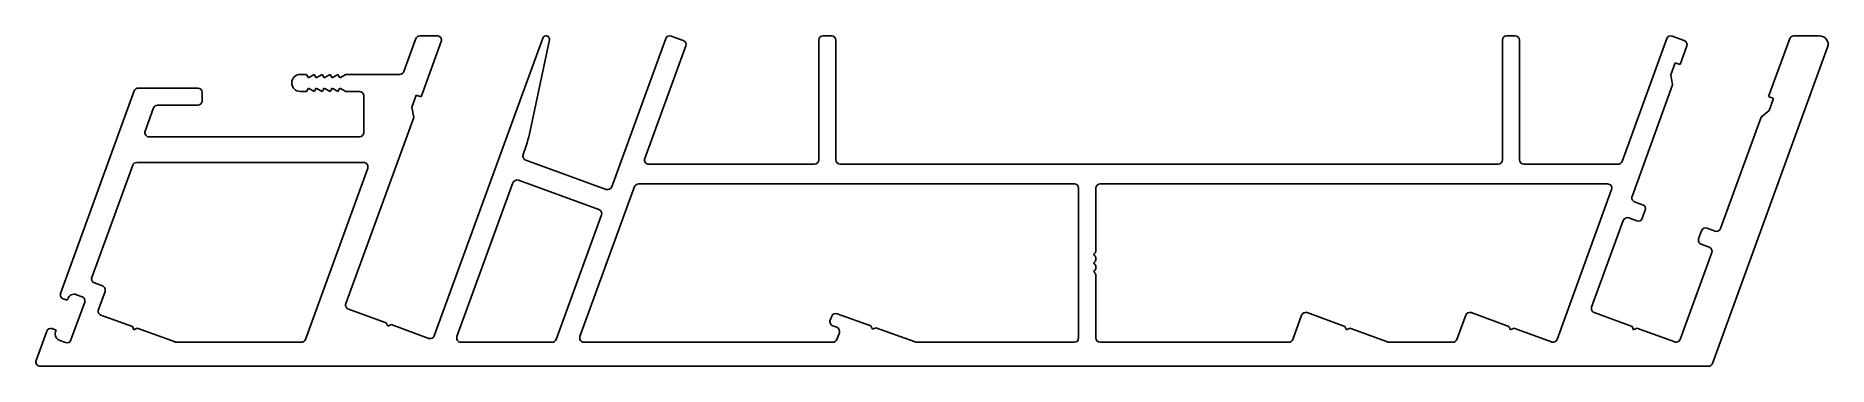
# Model space of a CAD drawing. Extents: x -96 to 113, y 1 to 39.
import ezdxf

# ---------------------------------------------------------------- set-up
doc = ezdxf.new("R2010")
doc.units = 0
doc.layers.add('1', color=7, linetype='CONTINUOUS')
doc.layers.add('KONTUR', color=7, linetype='CONTINUOUS')

msp = doc.modelspace()

# ---------------------------------------------------------------- linework, layer by layer
at = {"layer": '1', "color": 7}
for p, q in [((27.94, 21.36), (27.94, 13.97)), ((87.69, 21.86), (28.44, 21.86)), ((81.79, 3.69), (88.16, 21.19)), ((27.86, 13.79), (27.69, 13.62)), ((27.69, 13.61), (27.86, 13.44)), ((27.86, 12.79), (27.69, 12.62)), ((27.69, 12.61), (27.86, 12.44)), ((27.94, 13.97), (27.94, 13.97)), ((27.94, 13.26), (27.94, 12.97)), ((27.94, 12.97), (27.94, 13.26)), ((27.94, 13.26), (27.94, 12.97)), ((27.94, 12.97), (27.94, 13.26)), ((27.94, 13.26), (27.94, 12.97)), ((27.86, 11.79), (27.69, 11.62)), ((27.69, 11.61), (27.86, 11.44)), ((27.94, 12.26), (27.94, 11.97)), ((27.94, 11.26), (27.94, 3.86)), ((50.93, 3.69), (51.96, 6.52)), ((52.6, 6.82), (57.02, 5.21)), ((70.09, 3.69), (71.12, 6.52)), ((71.76, 6.82), (76.17, 5.21)), ((57.02, 5.21), (57.2, 4.82)), ((57.2, 4.82), (57.58, 5)), ((57.58, 5), (62, 3.4)), ((76.17, 5.21), (76.35, 4.82)), ((76.35, 4.82), (76.74, 5)), ((76.74, 5), (81.15, 3.4)), ((28.44, 3.36), (50.46, 3.36)), ((62.17, 3.36), (69.62, 3.36))]:
    msp.add_line(p, q, dxfattribs=at)
for centre, radius, start, end in [((28.44, 21.36), 0.5, 90, 180), ((87.69, 21.36), 0.5, 340, 90), ((27.7, 13.61), 0.008, 135, 225), ((27.7, 12.61), 0.008, 135, 225), ((27.69, 13.97), 0.25, 315, 360), ((27.69, 13.26), 0.25, 0, 45), ((27.69, 12.97), 0.25, 315, 0), ((27.7, 11.62), 0.008, 135, 225), ((27.69, 12.26), 0.25, 360, 45), ((27.69, 11.97), 0.25, 315, 360), ((27.69, 11.26), 0.25, 0, 45), ((52.43, 6.35), 0.5, 70, 160), ((71.59, 6.35), 0.5, 70, 160), ((28.44, 3.86), 0.5, 180, 270), ((50.46, 3.86), 0.5, 270, 340), ((62.17, 3.86), 0.5, 250, 270), ((69.62, 3.86), 0.5, 270, 340), ((81.32, 3.86), 0.5, 250, 340)]:
    msp.add_arc(centre, radius, start, end, dxfattribs=at)
at = {"layer": 'KONTUR', "color": 7}
for p, q in [((-51.42, 38.84), (-52.82, 34.99)), ((-48.93, 39.16), (-50.95, 39.16)), ((-50.81, 32.02), (-48.46, 38.49)), ((-36.6, 38.9), (-49.27, 4.11)), ((-38.09, 28.08), (-35.84, 38.68)), ((-22.26, 38.84), (-28.56, 21.52)), ((-24.7, 24.84), (-19.91, 37.98)), ((-20.21, 38.62), (-21.62, 39.13)), ((-4.4, 38.66), (-4.4, 24.66)), ((-2.9, 39.16), (-3.9, 39.16)), ((-2.4, 24.66), (-2.4, 38.66)), ((75.4, 38.66), (75.4, 24.66)), ((76.9, 39.16), (75.9, 39.16)), ((77.4, 24.66), (77.4, 38.66)), ((94.59, 38.84), (89.37, 24.49)), ((96.64, 38.62), (95.23, 39.13)), ((96.15, 35.82), (96.93, 37.98)), ((99.93, 0.89), (113.37, 37.82)), ((108.95, 38.84), (106.48, 32.06)), ((112.43, 39.16), (109.42, 39.16)), ((95.07, 34.62), (95.58, 36.02)), ((95.58, 36.02), (96.15, 35.82)), ((-64.2, 34.66), (-64.91, 34.66)), ((-63.97, 34.26), (-64.2, 34.66)), ((-63.28, 34.66), (-63.97, 34.26)), ((-63.05, 34.26), (-63.28, 34.66)), ((-62.36, 34.66), (-63.05, 34.26)), ((-62.13, 34.26), (-62.36, 34.66)), ((-61.44, 34.66), (-62.13, 34.26)), ((-61.21, 34.26), (-61.44, 34.66)), ((-60.52, 34.66), (-61.21, 34.26)), ((-60.29, 34.26), (-60.52, 34.66)), ((-59.59, 34.66), (-60.29, 34.26)), ((-53.29, 34.66), (-59.59, 34.66)), ((95.28, 33.43), (95.07, 34.62)), ((-84.29, 32.74), (-92.9, 9.07)), ((-76.87, 33.06), (-83.82, 33.06)), ((-76.37, 31.56), (-76.37, 32.56)), ((-64.91, 32.66), (-64.2, 32.66)), ((-64.2, 32.66), (-63.97, 33.06)), ((-63.97, 33.06), (-63.28, 32.67)), ((-63.28, 32.67), (-63.05, 33.06)), ((-63.05, 33.06), (-62.36, 32.67)), ((-62.36, 32.67), (-62.13, 33.06)), ((-62.13, 33.06), (-61.44, 32.67)), ((-61.44, 32.67), (-61.21, 33.06)), ((-61.21, 33.06), (-60.52, 32.67)), ((-60.52, 32.67), (-60.29, 33.06)), ((-60.29, 33.06), (-59.59, 32.66)), ((-59.59, 32.66), (-58.01, 32.66)), ((-57.51, 32.16), (-57.51, 27.86)), ((-51.89, 30.82), (-51.38, 32.23)), ((-51.38, 32.23), (-50.81, 32.02)), ((90.54, 20.41), (95.28, 33.43)), ((106.48, 32.06), (107.05, 31.85)), ((107.05, 31.85), (106.54, 30.44)), ((-83.02, 28.04), (-82.04, 30.74)), ((-81.57, 31.06), (-76.87, 31.06)), ((-59.6, 7.87), (-51.68, 29.64)), ((-51.68, 29.64), (-51.89, 30.82)), ((105.62, 29.67), (100.88, 16.65)), ((106.54, 30.44), (105.62, 29.67)), ((-58.01, 27.36), (-82.55, 27.36)), ((-84.48, 24.04), (-89.25, 10.93)), ((-57.51, 24.36), (-84.01, 24.36)), ((-64.32, 3.69), (-57.04, 23.69)), ((-29.21, 21.22), (-38.6, 24.64)), ((-4.9, 24.16), (-24.23, 24.16)), ((74.9, 24.16), (-1.9, 24.16)), ((88.9, 24.16), (77.9, 24.16)), ((-40.1, 21.99), (-46.63, 4.04)), ((-30.06, 18.87), (-39.46, 22.29)), ((-32.27, 4.04), (-25.9, 21.54)), ((-25.43, 21.86), (25.44, 21.86)), ((25.94, 21.36), (25.94, 3.86)), ((91.78, 19.43), (90.84, 19.77)), ((-35.05, 3.69), (-29.76, 18.23)), ((85.82, 7.46), (89.51, 17.59)), ((90.15, 17.89), (91.09, 17.55)), ((91.73, 17.85), (92.08, 18.79)), ((98.65, 16.39), (98.31, 15.45)), ((98.61, 14.81), (99.55, 14.47)), ((100.23, 16.35), (99.29, 16.69)), ((99.85, 13.83), (96.16, 3.69)), ((-92.6, 8.43), (-92.13, 8.26)), ((-92.13, 8.26), (-92.06, 8.45)), ((-91.04, 8.92), (-90.38, 8.68)), ((-88.95, 10.29), (-88.01, 9.95)), ((-87.71, 9.31), (-88.48, 7.18)), ((-90.08, 8.04), (-91.69, 3.63)), ((-88.18, 6.54), (-84.52, 5.21)), ((-54.89, 5.62), (-59.3, 7.23)), ((-2.88, 6.41), (-3.06, 5.94)), ((1.7, 5.27), (-2.24, 6.7)), ((90.54, 5.21), (86.12, 6.82)), ((-94.51, 4.65), (-95.75, 1.24)), ((-93.4, 4.78), (-93.87, 4.95)), ((-93.47, 4.59), (-93.4, 4.78)), ((-84.52, 5.21), (-84.34, 4.82)), ((-84.34, 4.82), (-83.95, 5)), ((-83.95, 5), (-79.54, 3.4)), ((-54.71, 5.24), (-54.89, 5.62)), ((-54.32, 5.42), (-54.71, 5.24)), ((-49.91, 3.81), (-54.32, 5.42)), ((-2.76, 5.29), (-2.29, 5.12)), ((-1.99, 4.48), (-2.28, 3.69)), ((1.88, 4.88), (1.7, 5.27)), ((2.27, 5.06), (1.88, 4.88)), ((6.85, 3.4), (2.27, 5.06)), ((90.72, 4.82), (90.54, 5.21)), ((91.1, 5), (90.72, 4.82)), ((95.52, 3.4), (91.1, 5)), ((-92.33, 3.33), (-92.99, 3.57)), ((-79.37, 3.36), (-64.79, 3.36)), ((-46.16, 3.36), (-35.52, 3.36)), ((-2.75, 3.36), (-31.8, 3.36)), ((25.44, 3.36), (7.02, 3.36)), ((-95.28, 0.56), (99.46, 0.56))]:
    msp.add_line(p, q, dxfattribs=at)
for centre, radius, start, end in [((-50.95, 38.66), 0.5, 90, 160), ((-48.93, 38.66), 0.5, 340, 90), ((-36.23, 38.76), 0.4, 347.2438, 160), ((-21.79, 38.66), 0.5, 70, 160), ((-20.38, 38.15), 0.5, 340, 70), ((-3.9, 38.66), 0.5, 90, 180), ((-2.9, 38.66), 0.5, 0, 90), ((75.9, 38.66), 0.5, 90, 180), ((76.9, 38.66), 0.5, 0, 90), ((95.06, 38.66), 0.5, 70, 160), ((96.46, 38.15), 0.5, 340, 70), ((109.42, 38.66), 0.5, 90, 160), ((112.43, 38.16), 1, 340, 90), ((-64.91, 33.66), 1, 90, 270), ((-53.29, 35.16), 0.5, 270, 340), ((-83.82, 32.56), 0.5, 90, 160), ((-76.87, 32.56), 0.5, 360, 90), ((-76.87, 31.56), 0.5, 270, 0), ((-58.01, 32.16), 0.5, 0, 90), ((-81.57, 30.56), 0.5, 90, 160), ((-82.55, 27.86), 0.5, 160, 270), ((-58.01, 27.86), 0.5, 270, 0), ((-57.65, 32.24), 20, 339.6547, 348), ((-38.43, 25.11), 0.5, 159.6547, 250), ((-84.01, 23.86), 0.5, 90, 160), ((-57.51, 23.86), 0.5, 340, 90), ((-24.23, 24.66), 0.5, 160, 270), ((-4.9, 24.66), 0.5, 270, 0), ((-1.9, 24.66), 0.5, 180, 270), ((74.9, 24.66), 0.5, 270, 0), ((77.9, 24.66), 0.5, 180, 270), ((88.9, 24.66), 0.5, 270, 340), ((-39.63, 21.82), 0.5, 70, 160), ((-29.03, 21.69), 0.5, 250, 340), ((-25.43, 21.36), 0.5, 90, 160), ((25.44, 21.36), 0.5, 360, 90), ((-30.23, 18.4), 0.5, 340, 70), ((91.01, 20.24), 0.5, 160, 250), ((91.61, 18.96), 0.5, 340, 70), ((89.98, 17.42), 0.5, 70, 160), ((91.26, 18.02), 0.5, 250, 340), ((98.78, 15.28), 0.5, 160, 250), ((99.12, 16.22), 0.5, 70, 160), ((100.41, 16.82), 0.5, 250, 340), ((99.38, 14), 0.5, 340, 70), ((-88.78, 10.76), 0.5, 160, 250), ((-92.43, 8.9), 0.5, 160, 250), ((-91.31, 8.17), 0.8, 69.8406, 159.8404), ((-90.55, 8.21), 0.5, 340, 70), ((-88.18, 9.48), 0.5, 339.9987, 70), ((-88.01, 7.01), 0.5, 159.9987, 250), ((-59.13, 7.7), 0.5, 160, 250), ((-2.41, 6.23), 0.5, 70, 160), ((86.29, 7.29), 0.5, 160, 250), ((-94.04, 4.48), 0.5, 70, 160), ((-92.72, 4.32), 0.8, 160.1596, 249.8406), ((-2.59, 5.76), 0.5, 160, 250), ((-2.46, 4.65), 0.5, 340, 70), ((-92.16, 3.8), 0.5, 250, 340), ((-79.37, 3.86), 0.5, 250, 270), ((-64.79, 3.86), 0.5, 270, 340), ((-49.74, 4.28), 0.5, 250, 340), ((-46.16, 3.86), 0.5, 160, 270), ((-35.52, 3.86), 0.5, 270, 340), ((-31.8, 3.86), 0.5, 160, 270), ((-2.75, 3.86), 0.5, 270, 340), ((7.02, 3.86), 0.5, 250, 270), ((25.44, 3.86), 0.5, 270, 0), ((95.69, 3.86), 0.5, 250, 340), ((-95.28, 1.06), 0.5, 160, 270), ((99.46, 1.06), 0.5, 270, 340)]:
    msp.add_arc(centre, radius, start, end, dxfattribs=at)

doc.saveas('drawing.dxf')
